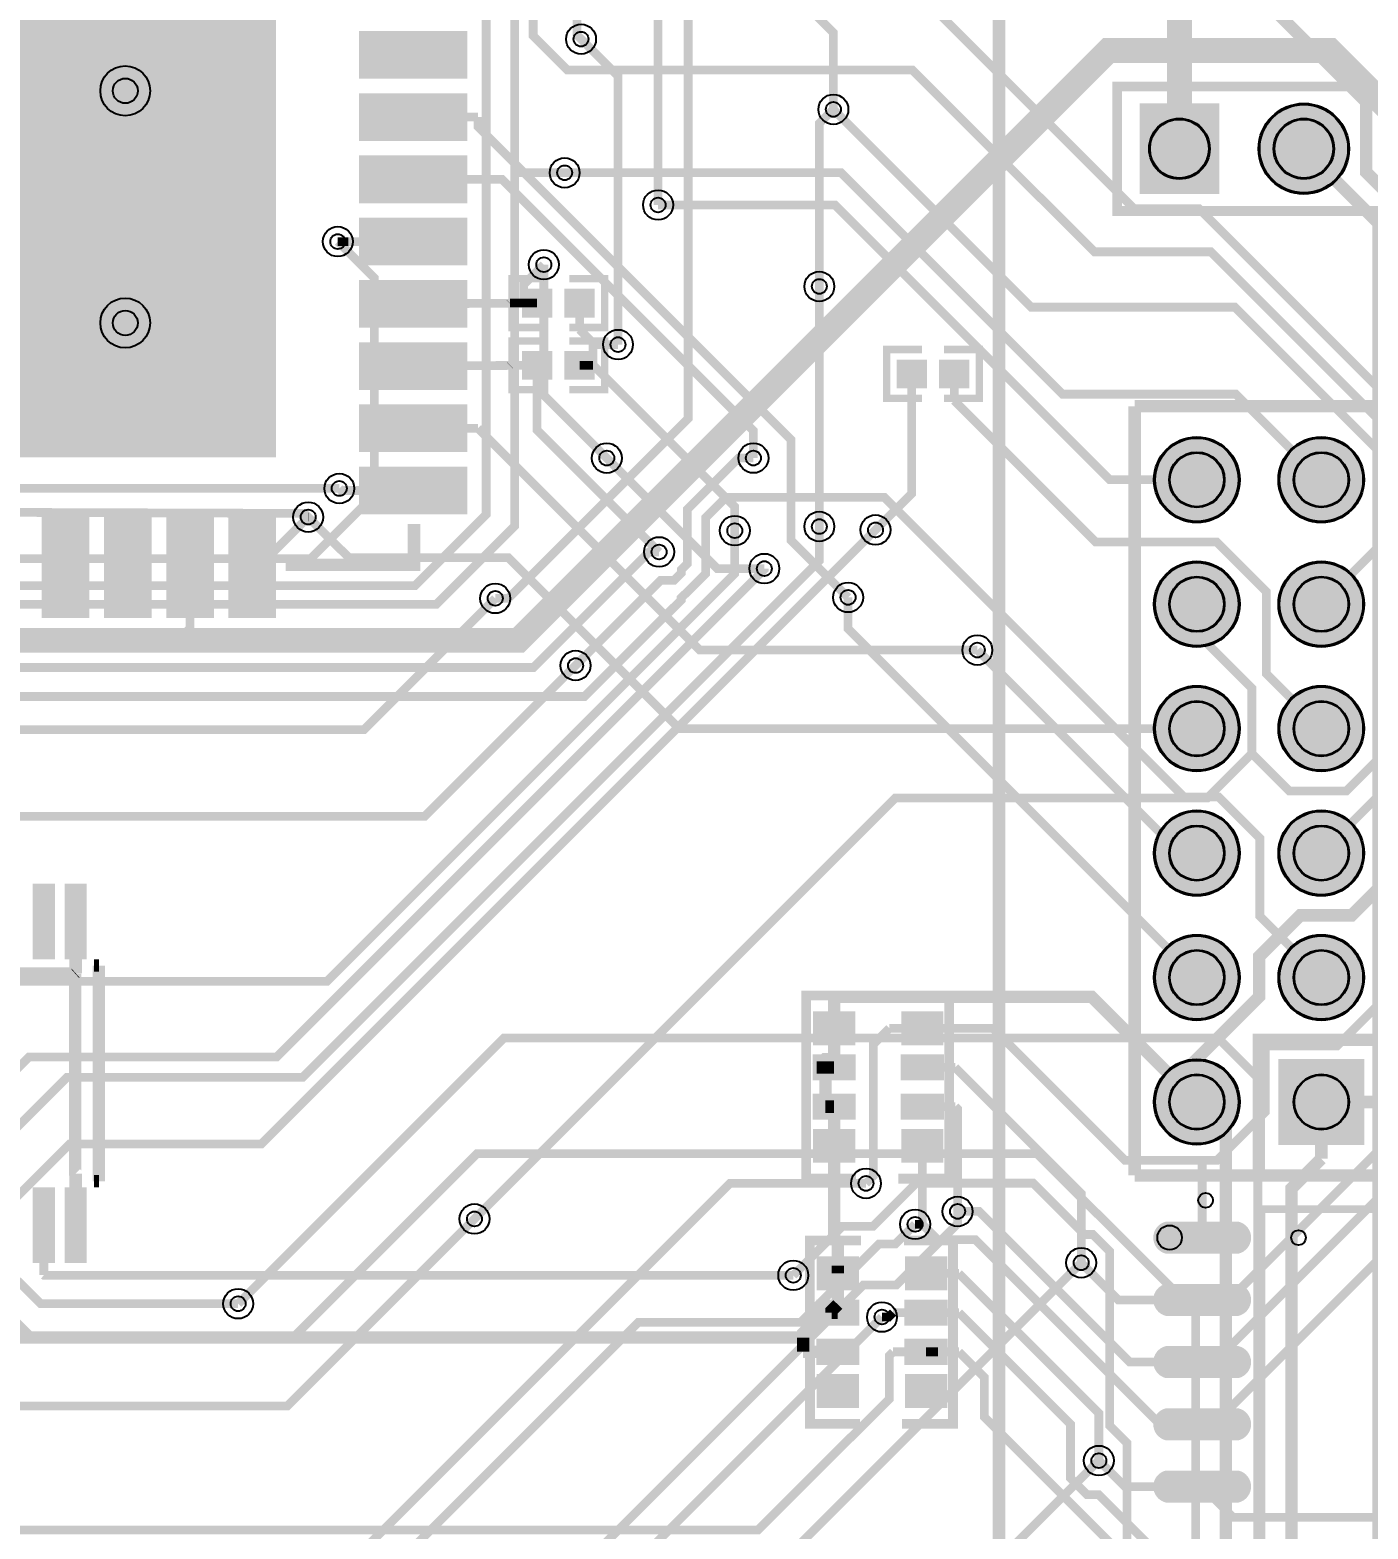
# Model space of a CAD drawing. Header units: millimetres. Extents: x -4 to 157, y 41 to 137.
# Drawn here: x 114.51 to 141.82, y 90.27 to 120.86 of the extents above; entities that cross this region are included whole.
import ezdxf

# ---------------------------------------------------------------- set-up
doc = ezdxf.new("R2010")
doc.units = ezdxf.units.MM
for name, color, linetype, true_color in [('BottomLayer', 7, 'Continuous', 0x0000ff), ('BottomSolderMaskLayer', 7, 'Continuous', 0xaa00ff), ('Document', 7, 'Continuous', 0xffffff), ('Hole', 7, 'Continuous', 0x222222), ('Multi-Layer', 7, 'Continuous', 0xc0c0c0), ('TopLayer', 7, 'Continuous', 0xff0000), ('TopPasteMaskLayer', 7, 'Continuous', 0x808080), ('TopSilkLayer', 7, 'Continuous', 0xffcc00), ('TopSolderMaskLayer', 7, 'Continuous', 0x800080)]:
    doc.layers.add(name, color=color, linetype=linetype, true_color=true_color)

msp = doc.modelspace()

# ---------------------------------------------------------------- hatches: boundary and pattern name
at = {"layer": 'BottomLayer'}
msp.add_hatch(color=256, dxfattribs=at).paths.add_polyline_path([(106.731, 127.661), (119.533, 127.661), (119.533, 112.141), (106.706, 112.141)])
at = {"layer": 'BottomSolderMaskLayer'}
for points in [[(137.16, 119.366), (138.786, 119.366), (138.786, 117.515), (137.16, 117.515)], [(139.588, 118.44, 1), (141.439, 118.44, 1)], [(137.453, 111.684, 1), (139.204, 111.684, 1)], [(139.993, 111.684, 1), (141.744, 111.684, 1)], [(137.453, 109.144, 1), (139.204, 109.144, 1)], [(139.993, 109.144, 1), (141.744, 109.144, 1)], [(137.453, 106.604, 1), (139.204, 106.604, 1)], [(139.993, 106.604, 1), (141.744, 106.604, 1)], [(137.453, 104.064, 1), (139.204, 104.064, 1)], [(139.993, 104.064, 1), (141.744, 104.064, 1)], [(137.453, 101.524, 1), (139.204, 101.524, 1)], [(139.993, 101.524, 1), (141.744, 101.524, 1)], [(137.453, 98.984, 1), (139.204, 98.984, 1)], [(139.993, 98.109), (139.993, 99.859), (141.744, 99.859), (141.744, 98.109)]]:
    msp.add_hatch(color=256, dxfattribs=at).paths.add_polyline_path(points)
at = {"layer": 'Multi-Layer'}
for points in [[(137.186, 119.34), (138.76, 119.34), (138.76, 117.54), (137.186, 117.54)], [(139.613, 118.44, 1), (141.413, 118.44, 1)], [(137.479, 111.684, 1), (139.179, 111.684, 1)], [(140.019, 111.684, 1), (141.719, 111.684, 1)], [(137.479, 109.144, 1), (139.179, 109.144, 1)], [(140.019, 109.144, 1), (141.719, 109.144, 1)], [(137.479, 106.604, 1), (139.179, 106.604, 1)], [(140.019, 106.604, 1), (141.719, 106.604, 1)], [(137.479, 104.064, 1), (139.179, 104.064, 1)], [(140.019, 104.064, 1), (141.719, 104.064, 1)], [(137.479, 101.524, 1), (139.179, 101.524, 1)], [(140.019, 101.524, 1), (141.719, 101.524, 1)], [(137.479, 98.984, 1), (139.179, 98.984, 1)], [(140.019, 98.134), (140.019, 99.834), (141.719, 99.834), (141.719, 98.134)]]:
    msp.add_hatch(color=256, dxfattribs=at).paths.add_polyline_path(points)
at = {"layer": 'TopLayer'}
for points in [[(106.731, 127.661), (119.533, 127.661), (119.533, 112.141), (106.706, 112.141)], [(123.386, 120.83), (123.386, 119.88), (121.286, 119.88), (121.286, 120.83)], [(123.386, 119.56), (123.386, 118.61), (121.286, 118.61), (121.286, 119.56)], [(123.386, 118.29), (123.386, 117.34), (121.286, 117.34), (121.286, 118.29)], [(123.386, 117.02), (123.386, 116.07), (121.286, 116.07), (121.286, 117.02)], [(123.386, 115.75), (123.386, 114.8), (121.286, 114.8), (121.286, 115.75)], [(125.148, 115.02), (125.148, 115.56), (124.582, 115.56), (124.582, 115.02)], [(125.448, 115.02), (125.448, 115.56), (126.014, 115.56), (126.014, 115.02)], [(123.386, 114.48), (123.386, 113.53), (121.286, 113.53), (121.286, 114.48)], [(125.148, 113.75), (125.148, 114.29), (124.582, 114.29), (124.582, 113.75)], [(125.448, 113.75), (125.448, 114.29), (126.014, 114.29), (126.014, 113.75)], [(132.794, 114.113), (132.794, 113.573), (132.228, 113.573), (132.228, 114.113)], [(133.094, 114.113), (133.094, 113.573), (133.66, 113.573), (133.66, 114.113)], [(123.386, 113.21), (123.386, 112.26), (121.286, 112.26), (121.286, 113.21)], [(123.386, 111.94), (123.386, 110.99), (121.286, 110.99), (121.286, 111.94)], [(115.716, 111.02), (115.716, 108.92), (114.766, 108.92), (114.766, 111.02)], [(116.986, 111.02), (116.986, 108.92), (116.036, 108.92), (116.036, 111.02)], [(118.256, 111.02), (118.256, 108.92), (117.306, 108.92), (117.306, 111.02)], [(119.526, 111.02), (119.526, 108.92), (118.576, 108.92), (118.576, 111.02)], [(114.597, 103.415), (114.997, 103.415), (114.997, 101.921), (114.597, 101.921)], [(115.247, 103.415), (115.647, 103.415), (115.647, 101.921), (115.247, 101.921)], [(130.526, 100.164), (130.526, 100.814), (131.326, 100.814), (131.326, 100.164)], [(132.326, 100.164), (132.326, 100.814), (133.126, 100.814), (133.126, 100.164)], [(130.526, 99.439), (130.526, 99.939), (131.326, 99.939), (131.326, 99.439)], [(132.326, 99.439), (132.326, 99.939), (133.126, 99.939), (133.126, 99.439)], [(130.526, 98.639), (130.526, 99.139), (131.326, 99.139), (131.326, 98.639)], [(132.326, 98.639), (132.326, 99.139), (133.126, 99.139), (133.126, 98.639)], [(130.526, 97.764), (130.526, 98.414), (131.326, 98.414), (131.326, 97.764)], [(132.326, 97.764), (132.326, 98.414), (133.126, 98.414), (133.126, 97.764)], [(114.597, 97.215), (114.997, 97.215), (114.997, 95.721), (114.597, 95.721)], [(115.247, 97.215), (115.647, 97.215), (115.647, 95.721), (115.247, 95.721)], [(139.122, 96.516, -0.785398), (139.122, 95.914), (137.754, 95.914, -0.785398), (137.754, 96.516)], [(130.602, 95.16), (130.602, 95.81), (131.402, 95.81), (131.402, 95.16)], [(132.402, 95.16), (132.402, 95.81), (133.202, 95.81), (133.202, 95.16)], [(139.122, 95.246, -0.785398), (139.122, 94.644), (137.754, 94.644, -0.785398), (137.754, 95.246)], [(130.602, 94.435), (130.602, 94.935), (131.402, 94.935), (131.402, 94.435)], [(132.402, 94.435), (132.402, 94.935), (133.202, 94.935), (133.202, 94.435)], [(130.602, 93.635), (130.602, 94.135), (131.402, 94.135), (131.402, 93.635)], [(132.402, 93.635), (132.402, 94.135), (133.202, 94.135), (133.202, 93.635)], [(139.122, 93.976, -0.785398), (139.122, 93.374), (137.754, 93.374, -0.785398), (137.754, 93.976)], [(130.602, 92.76), (130.602, 93.41), (131.402, 93.41), (131.402, 92.76)], [(132.402, 92.76), (132.402, 93.41), (133.202, 93.41), (133.202, 92.76)], [(139.122, 92.706, -0.785398), (139.122, 92.104), (137.754, 92.104, -0.785398), (137.754, 92.706)], [(139.122, 91.436, -0.785398), (139.122, 90.834), (137.754, 90.834, -0.785398), (137.754, 91.436)]]:
    msp.add_hatch(color=256, dxfattribs=at).paths.add_polyline_path(points)
at = {"layer": 'TopPasteMaskLayer'}
for points in [[(123.386, 120.83), (123.386, 119.88), (121.286, 119.88), (121.286, 120.83)], [(123.386, 119.56), (123.386, 118.61), (121.286, 118.61), (121.286, 119.56)], [(123.386, 118.29), (123.386, 117.34), (121.286, 117.34), (121.286, 118.29)], [(123.386, 117.02), (123.386, 116.07), (121.286, 116.07), (121.286, 117.02)], [(123.386, 115.75), (123.386, 114.8), (121.286, 114.8), (121.286, 115.75)], [(125.163, 115.06), (125.163, 115.52), (125.123, 115.56), (124.622, 115.56), (124.582, 115.52), (124.582, 115.06), (124.622, 115.02), (125.123, 115.02)], [(125.433, 115.06), (125.433, 115.52), (125.473, 115.56), (125.974, 115.56), (126.014, 115.52), (126.014, 115.06), (125.974, 115.02), (125.473, 115.02)], [(123.386, 114.48), (123.386, 113.53), (121.286, 113.53), (121.286, 114.48)], [(125.163, 113.79), (125.163, 114.25), (125.123, 114.29), (124.622, 114.29), (124.582, 114.25), (124.582, 113.79), (124.622, 113.75), (125.123, 113.75)], [(125.433, 113.79), (125.433, 114.25), (125.473, 114.29), (125.974, 114.29), (126.014, 114.25), (126.014, 113.79), (125.974, 113.75), (125.473, 113.75)], [(132.809, 114.073), (132.809, 113.613), (132.769, 113.573), (132.268, 113.573), (132.228, 113.613), (132.228, 114.073), (132.268, 114.113), (132.769, 114.113)], [(133.079, 114.073), (133.079, 113.613), (133.119, 113.573), (133.62, 113.573), (133.66, 113.613), (133.66, 114.073), (133.62, 114.113), (133.119, 114.113)], [(123.386, 113.21), (123.386, 112.26), (121.286, 112.26), (121.286, 113.21)], [(123.386, 111.94), (123.386, 110.99), (121.286, 110.99), (121.286, 111.94)], [(115.716, 111.02), (115.716, 108.92), (114.766, 108.92), (114.766, 111.02)], [(116.986, 111.02), (116.986, 108.92), (116.036, 108.92), (116.036, 111.02)], [(118.256, 111.02), (118.256, 108.92), (117.306, 108.92), (117.306, 111.02)], [(119.526, 111.02), (119.526, 108.92), (118.576, 108.92), (118.576, 111.02)], [(114.597, 103.415), (114.997, 103.415), (114.997, 101.921), (114.597, 101.921)], [(115.247, 103.415), (115.647, 103.415), (115.647, 101.921), (115.247, 101.921)], [(130.526, 100.164), (130.526, 100.814), (131.326, 100.814), (131.326, 100.164)], [(132.326, 100.164), (132.326, 100.814), (133.126, 100.814), (133.126, 100.164)], [(130.526, 99.439), (130.526, 99.939), (131.326, 99.939), (131.326, 99.439)], [(132.326, 99.439), (132.326, 99.939), (133.126, 99.939), (133.126, 99.439)], [(130.526, 98.639), (130.526, 99.139), (131.326, 99.139), (131.326, 98.639)], [(132.326, 98.639), (132.326, 99.139), (133.126, 99.139), (133.126, 98.639)], [(130.526, 97.764), (130.526, 98.414), (131.326, 98.414), (131.326, 97.764)], [(132.326, 97.764), (132.326, 98.414), (133.126, 98.414), (133.126, 97.764)], [(114.597, 97.215), (114.997, 97.215), (114.997, 95.721), (114.597, 95.721)], [(115.247, 97.215), (115.647, 97.215), (115.647, 95.721), (115.247, 95.721)], [(139.122, 96.516, -0.785398), (139.122, 95.914), (137.754, 95.914, -0.785398), (137.754, 96.516)], [(130.602, 95.16), (130.602, 95.81), (131.402, 95.81), (131.402, 95.16)], [(132.402, 95.16), (132.402, 95.81), (133.202, 95.81), (133.202, 95.16)], [(139.122, 95.246, -0.785398), (139.122, 94.644), (137.754, 94.644, -0.785398), (137.754, 95.246)], [(130.602, 94.435), (130.602, 94.935), (131.402, 94.935), (131.402, 94.435)], [(132.402, 94.435), (132.402, 94.935), (133.202, 94.935), (133.202, 94.435)], [(130.602, 93.635), (130.602, 94.135), (131.402, 94.135), (131.402, 93.635)], [(132.402, 93.635), (132.402, 94.135), (133.202, 94.135), (133.202, 93.635)], [(139.122, 93.976, -0.785398), (139.122, 93.374), (137.754, 93.374, -0.785398), (137.754, 93.976)], [(130.602, 92.76), (130.602, 93.41), (131.402, 93.41), (131.402, 92.76)], [(132.402, 92.76), (132.402, 93.41), (133.202, 93.41), (133.202, 92.76)], [(139.122, 92.706, -0.785398), (139.122, 92.104), (137.754, 92.104, -0.785398), (137.754, 92.706)], [(139.122, 91.436, -0.785398), (139.122, 90.834), (137.754, 90.834, -0.785398), (137.754, 91.436)]]:
    msp.add_hatch(color=256, dxfattribs=at).paths.add_polyline_path(points)
at = {"layer": 'TopSolderMaskLayer'}
for points in [[(123.442, 120.842), (123.442, 119.869), (121.23, 119.869), (121.23, 120.842)], [(123.442, 119.572), (123.442, 118.599), (121.23, 118.599), (121.23, 119.572)], [(137.16, 119.366), (138.786, 119.366), (138.786, 117.515), (137.16, 117.515)], [(139.588, 118.44, 1), (141.439, 118.44, 1)], [(123.442, 118.302), (123.442, 117.329), (121.23, 117.329), (121.23, 118.302)], [(123.442, 117.032), (123.442, 116.059), (121.23, 116.059), (121.23, 117.032)], [(123.442, 115.762), (123.442, 114.789), (121.23, 114.789), (121.23, 115.762)], [(125.173, 114.994), (125.173, 115.585), (124.557, 115.585), (124.557, 114.994)], [(125.423, 114.994), (125.423, 115.585), (126.039, 115.585), (126.039, 114.994)], [(123.442, 114.492), (123.442, 113.519), (121.23, 113.519), (121.23, 114.492)], [(125.173, 113.724), (125.173, 114.315), (124.557, 114.315), (124.557, 113.724)], [(125.423, 113.724), (125.423, 114.315), (126.039, 114.315), (126.039, 113.724)], [(132.819, 114.138), (132.819, 113.548), (132.203, 113.548), (132.203, 114.138)], [(133.068, 114.138), (133.068, 113.548), (133.685, 113.548), (133.685, 114.138)], [(123.442, 113.222), (123.442, 112.249), (121.23, 112.249), (121.23, 113.222)], [(137.453, 111.684, 1), (139.204, 111.684, 1)], [(139.993, 111.684, 1), (141.744, 111.684, 1)], [(123.442, 111.952), (123.442, 110.979), (121.23, 110.979), (121.23, 111.952)], [(115.728, 111.076), (115.728, 108.864), (114.755, 108.864), (114.755, 111.076)], [(116.998, 111.076), (116.998, 108.864), (116.025, 108.864), (116.025, 111.076)], [(118.268, 111.076), (118.268, 108.864), (117.295, 108.864), (117.295, 111.076)], [(119.538, 111.076), (119.538, 108.864), (118.565, 108.864), (118.565, 111.076)], [(137.453, 109.144, 1), (139.204, 109.144, 1)], [(139.993, 109.144, 1), (141.744, 109.144, 1)], [(137.453, 106.604, 1), (139.204, 106.604, 1)], [(139.993, 106.604, 1), (141.744, 106.604, 1)], [(137.453, 104.064, 1), (139.204, 104.064, 1)], [(139.993, 104.064, 1), (141.744, 104.064, 1)], [(114.572, 103.44), (115.023, 103.44), (115.023, 101.896), (114.572, 101.896)], [(115.222, 103.44), (115.673, 103.44), (115.673, 101.896), (115.222, 101.896)], [(137.453, 101.524, 1), (139.204, 101.524, 1)], [(139.993, 101.524, 1), (141.744, 101.524, 1)], [(130.495, 100.143), (130.495, 100.834), (131.358, 100.834), (131.358, 100.143)], [(132.295, 100.143), (132.295, 100.834), (133.157, 100.834), (133.157, 100.143)], [(130.486, 99.423), (130.486, 99.955), (131.367, 99.955), (131.367, 99.423)], [(132.286, 99.423), (132.286, 99.955), (133.167, 99.955), (133.167, 99.423)], [(137.453, 98.984, 1), (139.204, 98.984, 1)], [(139.993, 98.109), (139.993, 99.859), (141.744, 99.859), (141.744, 98.109)], [(130.486, 98.623), (130.486, 99.155), (131.367, 99.155), (131.367, 98.623)], [(132.286, 98.623), (132.286, 99.155), (133.167, 99.155), (133.167, 98.623)], [(130.495, 97.743), (130.495, 98.435), (131.358, 98.435), (131.358, 97.743)], [(132.295, 97.743), (132.295, 98.435), (133.157, 98.435), (133.157, 97.743)], [(114.572, 97.24), (115.022, 97.24), (115.022, 95.696), (114.572, 95.696)], [(115.222, 97.24), (115.672, 97.24), (115.672, 95.696), (115.222, 95.696)], [(139.18, 96.542, -0.785398), (139.18, 95.889), (137.696, 95.889, -0.785398), (137.696, 96.542)], [(130.571, 95.139), (130.571, 95.831), (131.434, 95.831), (131.434, 95.139)], [(132.371, 95.139), (132.371, 95.831), (133.234, 95.831), (133.234, 95.139)], [(139.18, 95.272, -0.785398), (139.18, 94.619), (137.696, 94.619, -0.785398), (137.696, 95.272)], [(130.562, 94.419), (130.562, 94.951), (131.443, 94.951), (131.443, 94.419)], [(132.362, 94.419), (132.362, 94.951), (133.243, 94.951), (133.243, 94.419)], [(130.562, 93.619), (130.562, 94.151), (131.443, 94.151), (131.443, 93.619)], [(132.362, 93.619), (132.362, 94.151), (133.243, 94.151), (133.243, 93.619)], [(139.18, 94.002, -0.785398), (139.18, 93.349), (137.696, 93.349, -0.785398), (137.696, 94.002)], [(130.571, 92.739), (130.571, 93.431), (131.434, 93.431), (131.434, 92.739)], [(132.371, 92.739), (132.371, 93.431), (133.234, 93.431), (133.234, 92.739)], [(139.18, 92.732, -0.785398), (139.18, 92.079), (137.696, 92.079, -0.785398), (137.696, 92.732)], [(139.18, 91.462, -0.785398), (139.18, 90.809), (137.696, 90.809, -0.785398), (137.696, 91.462)]]:
    msp.add_hatch(color=256, dxfattribs=at).paths.add_polyline_path(points)

# ---------------------------------------------------------------- linework, layer by layer
at = {"layer": 'BottomLayer'}
for points, const_width in [([(95.707, 127.583), (95.707, 125.501), (104.546, 116.661), (104.546, 112.013), (105.511, 111.048), (120.116, 110.997), (120.192, 110.921)], 0.178), ([(95.707, 127.583), (95.707, 125.501), (104.546, 116.661), (104.546, 112.013), (105.511, 111.048), (120.116, 110.997), (120.193, 110.921)], 0.178), ([(96.393, 126.721), (96.393, 125.781), (105.054, 117.12), (105.054, 112.269), (105.817, 111.506), (120.828, 111.506)], 0.178), ([(96.393, 126.721), (96.393, 125.781), (105.054, 117.12), (105.054, 112.269), (105.817, 111.506), (120.828, 111.506)], 0.178), ([(124.123, 126.105), (127.947, 122.281), (127.947, 112.935), (124.275, 109.263), (124.01, 109.263)], 0.178), ([(130.911, 119.243), (130.911, 120.806), (125.457, 126.259)], 0.178), ([(123.825, 122.86), (123.199, 123.486), (123.199, 124.504), (123.499, 124.804), (123.946, 124.804), (127.332, 121.418), (127.332, 117.292)], 0.178), ([(88.214, 116.128), (88.214, 115.75), (94.818, 109.143), (122.809, 109.143), (124.409, 110.743), (124.409, 123.138), (123.799, 123.748), (123.799, 124.129)], 0.178), ([(116.459, 124.359), (116.18, 124.079), (116.18, 119.901)], 0.254), ([(124.409, 117.939), (124.409, 123.138), (123.799, 123.748), (123.799, 123.939)], 0.178), ([(89.738, 116.128), (89.89, 115.976), (89.89, 114.756), (95.123, 109.524), (122.377, 109.524), (123.825, 110.972), (123.825, 122.859)], 0.178), ([(89.738, 116.128), (89.89, 115.976), (89.89, 114.756), (95.123, 109.524), (122.377, 109.524), (123.825, 110.972), (123.825, 122.518)], 0.178), ([(88.239, 114.198), (94.031, 108.406), (124.485, 108.406), (136.525, 120.446), (141.046, 120.446), (143.053, 118.439)], 0.508), ([(88.239, 114.198), (94.03, 108.406), (124.485, 108.406), (136.525, 120.446), (141.046, 120.446), (143.037, 118.455)], 0.254), ([(126.516, 114.442), (126.516, 119.922), (125.761, 120.677)], 0.178), ([(113.125, 119.901), (116.18, 119.901)], 0.254), ([(116.18, 119.901), (116.459, 119.622)], 0.254), ([(116.459, 119.622), (116.459, 119.621), (116.459, 114.884)], 0.254), ([(130.911, 119.243), (130.624, 118.957), (130.624, 115.629)], 0.178), ([(153.543, 70.229), (155.253, 71.938), (155.253, 74.894), (141.805, 88.342), (141.805, 89.346), (142.037, 89.578), (142.037, 116.917), (140.513, 118.44)], 0.254), ([(88.214, 116.128), (88.214, 115.75), (94.818, 109.143), (122.809, 109.143), (124.409, 110.743), (124.409, 117.939)], 0.178), ([(124.409, 117.939), (124.419, 117.949), (125.427, 117.949)], 0.178), ([(55.772, 97.403), (75.229, 116.86), (89.927, 116.86), (96.71, 110.076), (120.247, 110.076), (121.542, 111.372), (121.542, 115.8), (120.797, 116.545)], 0.178), ([(126.287, 112.126), (125.002, 113.41), (125.002, 116.074)], 0.178), ([(129.279, 112.127), (128.979, 112.127), (127.932, 111.08), (127.932, 109.97), (127.81, 109.849), (127.81, 109.786), (127.656, 109.632), (127.39, 109.632), (125.65, 107.892)], 0.178), ([(107.733, 107.26), (125.835, 107.26), (127.805, 109.23), (127.805, 109.271), (127.805, 109.271), (128.303, 109.768), (128.303, 110.906), (128.723, 111.326), (131.949, 111.326), (138.067, 105.208), (138.772, 105.208), (139.615, 104.365), (139.615, 102.778), (140.869, 101.524)], 0.178), ([(120.828, 111.506), (120.828, 111.506)], 0.178), ([(130.624, 110.729), (130.624, 110.03), (120.083, 99.488), (115.274, 99.488), (105.004, 89.218), (104.567, 89.218), (102.44, 87.091), (102.44, 86.754)], 0.178), ([(120.193, 110.922), (120.192, 110.921)], 0.178), ([(120.192, 110.921), (120.193, 110.921)], 0.178), ([(110.313, 98.551), (113.207, 101.445), (120.572, 101.445), (128.899, 109.772), (128.899, 110.645)], 0.178), ([(131.771, 110.66), (119.237, 98.126), (115.327, 98.126), (110.69, 93.489)], 0.178), ([(127.354, 110.21), (127.151, 110.21), (124.794, 107.852), (93.153, 107.852), (93.001, 108.004), (67.205, 108.004), (55.803, 96.603)], 0.178), ([(108.622, 94.027), (114.5, 99.905), (119.549, 99.905), (129.502, 109.858), (129.502, 109.87)], 0.178), ([(138.329, 101.524), (131.211, 108.642), (131.211, 109.283)], 0.178), ([(133.849, 108.208), (137.993, 104.064), (138.329, 104.064)], 0.178), ([(118.763, 94.867), (124.187, 100.291), (138.761, 100.291), (139.574, 99.479), (139.574, 83.999), (138.989, 83.414)], 0.178), ([(138.989, 80.874), (137.786, 82.077), (137.786, 84.773), (138.92, 85.907), (138.92, 98.393), (138.329, 98.984)], 0.254), ([(140.869, 98.984), (140.869, 97.825)], 0.254), ([(138.305, 86.438), (138.305, 94.695), (135.071, 97.928), (123.639, 97.928), (119.92, 94.21), (114.517, 94.21), (113.5, 95.226)], 0.178), ([(140.869, 97.825), (140.259, 97.215), (140.259, 79.604)], 0.254), ([(115.314, 83.837), (128.8, 97.322), (131.577, 97.322)], 0.178), ([(138.315, 79.608), (136.906, 81.017), (136.906, 92.023), (136.547, 92.382), (136.547, 95.942), (136.209, 96.28), (136.035, 96.28), (134.988, 97.327), (132.603, 97.327), (131.724, 96.448), (131.096, 96.448), (130.093, 95.446)], 0.178), ([(103.964, 87.536), (109.208, 92.779), (119.768, 92.779), (123.585, 96.597)], 0.178), ([(115.724, 80.721), (116.993, 80.721), (131.517, 95.246), (132.192, 95.246), (133.446, 96.499), (133.446, 96.75)], 0.178), ([(132.579, 96.487), (132.179, 96.087), (131.847, 96.087), (130.244, 94.484), (126.93, 94.484), (115.686, 83.24), (114.125, 83.24), (113.992, 83.373), (113.378, 83.373), (111.177, 81.171), (111.177, 78.443), (111.177, 78.443)], 0.178), ([(135.969, 95.703), (127.584, 87.318)], 0.178), ([(131.902, 94.595), (121.267, 83.96), (121.267, 69.812), (120.136, 68.681), (118.719, 68.681), (117.449, 67.411)], 0.178), ([(114.909, 67.411), (116.041, 66.279), (122.9, 66.279), (123.577, 66.956), (123.577, 84.038), (125.162, 85.624), (130.288, 85.624), (136.329, 91.664)], 0.178)]:
    msp.add_lwpolyline(points, dxfattribs=dict(at, const_width=const_width))
at = {"layer": 'BottomSolderMaskLayer'}
for centre, radius in [((140.513, 118.44), 0.925), ((137.973, 118.44), 0.619), ((140.513, 118.44), 0.617), ((138.329, 111.684), 0.875), ((140.869, 111.684), 0.875), ((138.329, 111.684), 0.566), ((140.869, 111.684), 0.566), ((138.329, 109.144), 0.875), ((140.869, 109.144), 0.875), ((138.329, 109.144), 0.566), ((140.869, 109.144), 0.566), ((138.329, 106.604), 0.875), ((140.869, 106.604), 0.875), ((138.329, 106.604), 0.566), ((140.869, 106.604), 0.566), ((138.329, 104.064), 0.875), ((140.869, 104.064), 0.875), ((138.329, 104.064), 0.566), ((140.869, 104.064), 0.566), ((138.329, 101.524), 0.875), ((140.869, 101.524), 0.875), ((138.329, 101.524), 0.566), ((140.869, 101.524), 0.566), ((138.329, 98.984), 0.875), ((138.329, 98.984), 0.566), ((140.869, 98.984), 0.566)]:
    msp.add_circle(centre, radius, dxfattribs=at)
at = {"layer": 'Document'}
msp.add_circle((137.774, 96.215), 0.25, dxfattribs=at)
at = {"layer": 'Hole'}
for centre, radius in [((125.761, 120.677), 0.152), ((116.459, 119.622), 0.254), ((130.911, 119.243), 0.152), ((125.427, 117.949), 0.152), ((127.333, 117.292), 0.152), ((120.797, 116.545), 0.152), ((125.002, 116.074), 0.152), ((130.624, 115.629), 0.152), ((116.459, 114.884), 0.254), ((126.516, 114.442), 0.152), ((126.287, 112.126), 0.152), ((129.279, 112.127), 0.152), ((120.828, 111.506), 0.153), ((120.193, 110.922), 0.152), ((128.899, 110.645), 0.152), ((130.624, 110.729), 0.152), ((131.771, 110.66), 0.152), ((127.354, 110.21), 0.152), ((129.502, 109.87), 0.152), ((124.01, 109.263), 0.152), ((131.211, 109.283), 0.152), ((133.849, 108.208), 0.152), ((125.65, 107.892), 0.152), ((131.577, 97.322), 0.152), ((123.586, 96.597), 0.152), ((133.446, 96.75), 0.152), ((132.579, 96.487), 0.152), ((135.969, 95.703), 0.152), ((130.093, 95.446), 0.152), ((118.763, 94.867), 0.152), ((131.903, 94.595), 0.152), ((136.329, 91.664), 0.152)]:
    msp.add_circle(centre, radius, dxfattribs=at)
at = {"layer": 'Multi-Layer'}
for centre, radius in [((125.761, 120.677), 0.305), ((116.459, 119.622), 0.508), ((130.911, 119.243), 0.305), ((140.513, 118.44), 0.9), ((137.973, 118.44), 0.6), ((140.513, 118.44), 0.6), ((125.427, 117.949), 0.305), ((127.333, 117.292), 0.305), ((120.797, 116.545), 0.305), ((125.002, 116.074), 0.305), ((130.624, 115.629), 0.305), ((116.459, 114.884), 0.508), ((126.516, 114.442), 0.305), ((126.287, 112.126), 0.305), ((129.279, 112.127), 0.305), ((138.329, 111.684), 0.85), ((140.869, 111.684), 0.85), ((138.329, 111.684), 0.55), ((140.869, 111.684), 0.55), ((120.828, 111.506), 0.305), ((120.193, 110.922), 0.305), ((128.899, 110.645), 0.305), ((130.624, 110.729), 0.305), ((131.771, 110.66), 0.305), ((127.354, 110.21), 0.305), ((129.502, 109.87), 0.305), ((138.329, 109.144), 0.85), ((140.869, 109.144), 0.85), ((124.01, 109.263), 0.305), ((131.211, 109.283), 0.305), ((138.329, 109.144), 0.55), ((140.869, 109.144), 0.55), ((133.849, 108.208), 0.305), ((125.65, 107.892), 0.305), ((138.329, 106.604), 0.85), ((140.869, 106.604), 0.85), ((138.329, 106.604), 0.55), ((140.869, 106.604), 0.55), ((138.329, 104.064), 0.85), ((140.869, 104.064), 0.85), ((138.329, 104.064), 0.55), ((140.869, 104.064), 0.55), ((138.329, 101.524), 0.85), ((140.869, 101.524), 0.85), ((138.329, 101.524), 0.55), ((140.869, 101.524), 0.55), ((138.329, 98.984), 0.85), ((138.329, 98.984), 0.55), ((140.869, 98.984), 0.55), ((131.577, 97.322), 0.305), ((133.446, 96.75), 0.305), ((123.586, 96.597), 0.305), ((132.579, 96.487), 0.305), ((135.969, 95.703), 0.305), ((130.093, 95.446), 0.305), ((118.763, 94.867), 0.305), ((131.903, 94.595), 0.305), ((136.329, 91.664), 0.305)]:
    msp.add_circle(centre, radius, dxfattribs=at)
at = {"layer": 'TopLayer'}
for points, const_width in [([(140.869, 104.064), (142.911, 106.106), (142.911, 112.68), (138.378, 117.213), (137.053, 117.213), (131.969, 122.297), (131.969, 127.146)], 0.178), ([(139.187, 124.022), (139.187, 121.992), (141.783, 119.396), (141.783, 117.966), (144.736, 115.013), (146.058, 115.013), (146.259, 115.214)], 0.254), ([(137.897, 122.581), (137.973, 122.504), (137.973, 118.44)], 0.508), ([(137.935, 122.543), (137.973, 122.504), (137.973, 118.44)], 0.254), ([(124.784, 121.594), (124.784, 120.746), (125.48, 120.049), (132.523, 120.049), (136.237, 116.336), (138.612, 116.336), (142.51, 112.438), (142.51, 106.461), (141.383, 105.334), (140.213, 105.334), (139.451, 106.096)], 0.178), ([(125.761, 120.677), (125.68, 120.758), (125.68, 121.564)], 0.178), ([(116.459, 119.622), (113.626, 119.622)], 0.254), ([(130.911, 119.243), (134.948, 115.206), (139.104, 115.206), (142.112, 112.198), (142.112, 110.388), (140.869, 109.144)], 0.178), ([(122.336, 119.085), (123.657, 119.085)], 0.178), ([(123.657, 119.085), (123.657, 118.894), (130.046, 112.505), (130.046, 110.448), (131.211, 109.283)], 0.178), ([(122.336, 117.815), (124.15, 117.815), (129.279, 112.686), (129.279, 112.127)], 0.178), ([(140.869, 111.684), (139.122, 113.431), (135.587, 113.431), (131.068, 117.949), (125.427, 117.949)], 0.178), ([(127.332, 117.292), (130.946, 117.292), (136.554, 111.684), (138.329, 111.684)], 0.178), ([(121.015, 116.545), (120.797, 116.545)], 0.178), ([(122.336, 116.545), (121.015, 116.545)], 0.178), ([(124.588, 115.29), (124.588, 115.66), (125.002, 116.074)], 0.178), ([(130.624, 115.629), (130.624, 110.729)], 0.178), ([(124.866, 115.29), (122.336, 115.275)], 0.178), ([(124.308, 115.287), (122.336, 115.275)], 0.178), ([(122.336, 115.275), (122.336, 115.275), (122.336, 115.275)], 0.178), ([(124.866, 115.29), (124.308, 115.287)], 0.178), ([(124.308, 115.287), (124.311, 115.29)], 0.178), ([(124.588, 115.29), (124.311, 115.29)], 0.178), ([(124.865, 115.29), (124.588, 115.29)], 0.178), ([(125.731, 115.29), (125.731, 114.749)], 0.178), ([(125.731, 114.749), (126.008, 114.472), (126.008, 114.442)], 0.178), ([(126.008, 114.442), (126.516, 114.442)], 0.178), ([(126.008, 114.442), (126.008, 114.02)], 0.178), ([(124.866, 114.02), (122.336, 114.005)], 0.178), ([(124.308, 114.017), (122.336, 114.005)], 0.178), ([(122.336, 114.005), (122.336, 114.005), (122.336, 114.005)], 0.178), ([(124.866, 114.02), (124.308, 114.017)], 0.178), ([(124.308, 114.017), (124.311, 114.02)], 0.178), ([(124.865, 114.02), (124.311, 114.02)], 0.178), ([(124.865, 114.02), (124.865, 113.479)], 0.178), ([(125.731, 114.02), (126.008, 114.02)], 0.178), ([(126.008, 114.02), (128.899, 111.129), (128.899, 110.645)], 0.178), ([(132.511, 113.843), (132.511, 111.4), (131.771, 110.66)], 0.178), ([(133.377, 113.843), (133.377, 113.302)], 0.178), ([(124.865, 113.479), (124.865, 112.699), (127.354, 110.21)], 0.178), ([(133.377, 113.302), (136.265, 110.414), (138.735, 110.414), (139.746, 109.402), (139.746, 107.726), (140.869, 106.604)], 0.178), ([(122.336, 112.735), (123.657, 112.735)], 0.178), ([(123.657, 112.735), (128.184, 108.208), (133.849, 108.208)], 0.178), ([(126.287, 112.126), (128.543, 109.87), (129.502, 109.87)], 0.178), ([(120.828, 111.506), (120.869, 111.465), (122.336, 111.465)], 0.178), ([(120.828, 111.506), (120.869, 111.465), (122.336, 111.465)], 0.178), ([(122.336, 111.465), (122.336, 111.465)], 0.178), ([(122.336, 111.465), (122.336, 111.465)], 0.178), ([(120.193, 110.922), (119.242, 109.97), (119.052, 109.97)], 0.178), ([(120.193, 110.922), (119.241, 109.97), (119.051, 109.97)], 0.178), ([(138.329, 106.604), (127.764, 106.604), (124.272, 110.096), (121.02, 110.096), (120.193, 110.922)], 0.178), ([(147.417, 110.873), (146.343, 110.873), (145.94, 110.471), (145.745, 110.471), (145.385, 110.11), (145.385, 109.92), (145.014, 109.55), (145.014, 109.545), (144.548, 109.079), (144.548, 105.855), (141.487, 102.794), (140.444, 102.794), (139.599, 101.949), (139.599, 101.132), (137.89, 99.423)], 0.254), ([(117.781, 109.97), (117.781, 108.649)], 0.178), ([(119.052, 109.97), (119.051, 109.97)], 0.178), ([(146, 109.855), (145.54, 109.396), (145.54, 104.481), (141.188, 100.128), (139.75, 100.128), (139.725, 100.103), (139.725, 98.775), (138.741, 97.791), (138.438, 97.791)], 0.178), ([(138.438, 93.675), (138.683, 93.675), (146.241, 101.234), (146.241, 108.986), (146.747, 109.492), (146.914, 109.492)], 0.178), ([(124.01, 109.263), (121.33, 106.583), (113.953, 106.583), (111.547, 104.177), (111.547, 103.686)], 0.178), ([(139.451, 106.096), (139.451, 107.428), (138.329, 108.55), (138.329, 109.144)], 0.178), ([(117.781, 108.649), (117.443, 108.311), (110.733, 108.311), (107.975, 105.553), (105.575, 105.553), (104.728, 104.707), (97.377, 104.707), (96.423, 105.66), (96.423, 106.426)], 0.178), ([(125.65, 107.892), (122.571, 104.813), (112.9, 104.813), (112.197, 104.11), (112.197, 102.668)], 0.178), ([(123.585, 96.597), (132.175, 105.186), (138.542, 105.186), (139.451, 106.096)], 0.178), ([(115.447, 102.668), (115.447, 101.612)], 0.254), ([(100.361, 99.996), (102.641, 102.276), (107.205, 102.276), (107.878, 101.604), (115.438, 101.604)], 0.254), ([(115.438, 101.604), (115.447, 101.612)], 0.254), ([(115.438, 101.604), (115.438, 97.533), (115.447, 97.524)], 0.254), ([(130.926, 101.123), (130.934, 101.131), (136.182, 101.131), (137.89, 99.423)], 0.254), ([(130.926, 100.489), (130.926, 101.123)], 0.254), ([(138.438, 94.945), (138.986, 94.945), (145.07, 101.029)], 0.178), ([(138.438, 92.405), (138.674, 92.405), (142.651, 96.383), (142.651, 96.514), (146.708, 100.571), (146.965, 100.571)], 0.178), ([(130.926, 100.489), (130.926, 99.855)], 0.254), ([(132.055, 100.489), (131.728, 100.162), (131.728, 97.473), (131.577, 97.322)], 0.178), ([(132.726, 100.489), (132.055, 100.489)], 0.178), ([(132.726, 100.489), (134.165, 100.489), (136.862, 97.791), (138.438, 97.791)], 0.178), ([(130.572, 99.689), (130.738, 99.855), (130.926, 99.855)], 0.254), ([(130.749, 99.689), (130.572, 99.689)], 0.254), ([(130.749, 99.689), (130.749, 98.889)], 0.254), ([(130.926, 99.689), (130.749, 99.689)], 0.254), ([(132.726, 99.689), (133.397, 99.689)], 0.178), ([(133.397, 99.689), (135.969, 97.117), (135.969, 95.703)], 0.178), ([(138.329, 98.984), (137.89, 99.423)], 0.254), ([(130.926, 98.889), (130.749, 98.889)], 0.254), ([(130.749, 98.889), (130.915, 98.723), (130.926, 98.723)], 0.254), ([(130.926, 98.089), (130.926, 98.723)], 0.254), ([(132.726, 98.889), (133.397, 98.889)], 0.178), ([(133.397, 98.889), (133.446, 98.841), (133.446, 96.75)], 0.178), ([(140.869, 98.984), (142.028, 98.984)], 0.254), ([(130.926, 98.089), (130.926, 97.455)], 0.254), ([(132.726, 98.089), (132.726, 97.493)], 0.178), ([(115.447, 96.468), (115.447, 97.524)], 0.254), ([(138.438, 97.791), (138.438, 96.215)], 0.178), ([(130.926, 97.455), (130.926, 96.195), (131.002, 96.119)], 0.254), ([(132.726, 97.493), (132.726, 96.487)], 0.178), ([(133.446, 96.75), (133.884, 96.75), (136.958, 93.675), (138.438, 93.675)], 0.178), ([(114.797, 96.468), (114.797, 95.45)], 0.178), ([(132.726, 96.487), (132.579, 96.487)], 0.178), ([(132.726, 96.487), (133.041, 96.173), (133.812, 96.173), (137.579, 92.405), (138.438, 92.405)], 0.178), ([(131.002, 95.641), (131.002, 96.119)], 0.254), ([(131.002, 95.641), (131.002, 95.485)], 0.254), ([(135.969, 95.703), (136.727, 94.945), (138.438, 94.945)], 0.178), ([(130.293, 94.177), (113.433, 94.177), (112.197, 95.412)], 0.254), ([(118.763, 94.867), (114.731, 94.867), (114.147, 95.45)], 0.178), ([(114.797, 95.45), (114.802, 95.446), (130.093, 95.446)], 0.178), ([(131.002, 95.485), (131.002, 94.851)], 0.254), ([(132.802, 95.485), (133.473, 95.485)], 0.178), ([(136.329, 91.664), (136.329, 92.63), (133.473, 95.485)], 0.178), ([(130.874, 94.685), (130.874, 94.722), (131.002, 94.851)], 0.254), ([(130.874, 94.685), (130.712, 94.685), (130.293, 94.266), (130.293, 94.177)], 0.254), ([(131.002, 94.685), (130.874, 94.685)], 0.254), ([(131.902, 94.595), (132.042, 94.595), (132.131, 94.685)], 0.178), ([(132.802, 94.685), (132.131, 94.685)], 0.178), ([(132.802, 94.685), (133.473, 94.685)], 0.178), ([(133.473, 94.685), (135.751, 92.407), (135.751, 91.306), (136.09, 90.968), (136.328, 90.968), (137.431, 89.865), (138.438, 89.865)], 0.178), ([(130.293, 94.177), (130.293, 93.885)], 0.254), ([(105.411, 88.401), (107.26, 90.25), (129.377, 90.25), (132.055, 92.927), (132.055, 93.808), (132.131, 93.885)], 0.178), ([(131.002, 93.885), (130.293, 93.885)], 0.254), ([(132.802, 93.885), (132.131, 93.885)], 0.178), ([(133.048, 93.885), (132.802, 93.885)], 0.178), ([(133.048, 93.885), (133.473, 93.885)], 0.178), ([(133.473, 93.885), (133.991, 93.367), (133.991, 92.555), (137.951, 88.595), (138.438, 88.595)], 0.178), ([(138.438, 91.135), (139.069, 90.504), (144.806, 90.504), (146.283, 91.981), (146.533, 91.981)], 0.178), ([(136.329, 91.664), (136.858, 91.135), (138.438, 91.135)], 0.178)]:
    msp.add_lwpolyline(points, dxfattribs=dict(at, const_width=const_width))
at = {"layer": 'TopSilkLayer'}
for points, const_width in [([(134.292, 64.186), (28.092, 64.186), (28.092, 135.551), (134.292, 135.551), (134.292, 64.186)], 0.254), ([(139.652, 96.797), (142.695, 96.797), (142.695, 86.744), (139.652, 86.744), (139.652, 96.797)], 0.152)]:
    msp.add_lwpolyline(points, close=True, dxfattribs=dict(at, const_width=const_width))
for points, const_width in [([(138.608, 119.71), (136.703, 119.71), (136.703, 117.17), (144.323, 117.17), (144.323, 119.71)], 0.203), ([(144.323, 119.71), (138.608, 119.71)], 0.203), ([(125.072, 114.791), (124.354, 114.791), (124.354, 115.788), (125.072, 115.788)], 0.152), ([(125.524, 114.791), (126.242, 114.791), (126.242, 115.788), (125.524, 115.788)], 0.152), ([(125.072, 113.521), (124.354, 113.521), (124.354, 114.518), (125.072, 114.518)], 0.152), ([(125.524, 113.521), (126.242, 113.521), (126.242, 114.518), (125.524, 114.518)], 0.152), ([(132.718, 114.342), (132, 114.342), (132, 113.344), (132.718, 113.344)], 0.152), ([(133.17, 114.342), (133.888, 114.342), (133.888, 113.344), (133.17, 113.344)], 0.152), ([(137.059, 113.184), (142.139, 113.184)], 0.254), ([(137.059, 97.484), (137.059, 113.184)], 0.254), ([(119.732, 109.949), (122.353, 109.949), (122.353, 110.784)], 0.254), ([(115.819, 101.768), (115.922, 101.768)], 0.254), ([(115.922, 97.368), (115.922, 101.768)], 0.254), ([(131.376, 97.419), (130.356, 97.419), (130.356, 101.159), (131.397, 101.159)], 0.2), ([(132.276, 101.158), (133.276, 101.158), (133.276, 97.418), (132.236, 97.418)], 0.2), ([(139.592, 97.484), (139.592, 100.254), (142.139, 100.254)], 0.254), ([(137.059, 97.484), (142.139, 97.484)], 0.254), ([(115.819, 97.368), (115.922, 97.368)], 0.254), ([(131.453, 92.415), (130.433, 92.415), (130.432, 96.155), (131.473, 96.155)], 0.2), ([(132.352, 96.155), (133.352, 96.155), (133.353, 92.415), (132.312, 92.415)], 0.2)]:
    msp.add_lwpolyline(points, dxfattribs=dict(at, const_width=const_width))
for centre in [(138.507, 96.977), (140.404, 96.215)]:
    msp.add_circle(centre, 0.15, dxfattribs=at)
at = {"layer": 'TopSolderMaskLayer'}
for centre, radius in [((140.513, 118.44), 0.925), ((137.973, 118.44), 0.619), ((140.513, 118.44), 0.617), ((138.329, 111.684), 0.875), ((140.869, 111.684), 0.875), ((138.329, 111.684), 0.566), ((140.869, 111.684), 0.566), ((138.329, 109.144), 0.875), ((140.869, 109.144), 0.875), ((138.329, 109.144), 0.566), ((140.869, 109.144), 0.566), ((138.329, 106.604), 0.875), ((140.869, 106.604), 0.875), ((138.329, 106.604), 0.566), ((140.869, 106.604), 0.566), ((138.329, 104.064), 0.875), ((140.869, 104.064), 0.875), ((138.329, 104.064), 0.566), ((140.869, 104.064), 0.566), ((138.329, 101.524), 0.875), ((140.869, 101.524), 0.875), ((138.329, 101.524), 0.566), ((140.869, 101.524), 0.566), ((138.329, 98.984), 0.875), ((138.329, 98.984), 0.566), ((140.869, 98.984), 0.566)]:
    msp.add_circle(centre, radius, dxfattribs=at)

doc.saveas('drawing.dxf')
